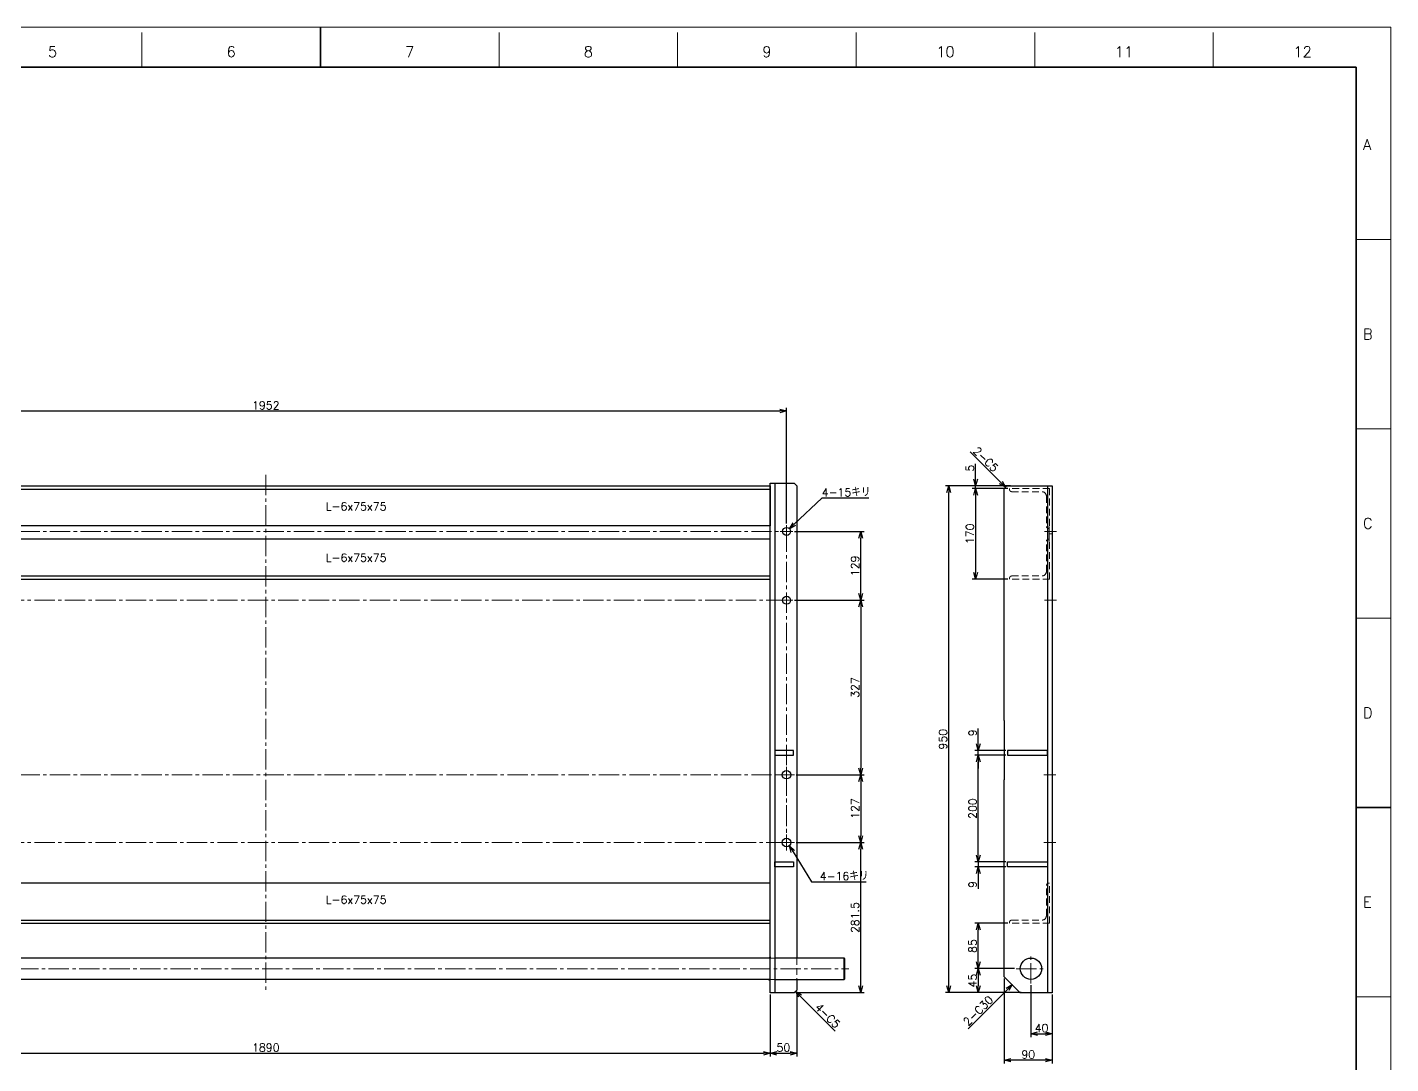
# Model space of a CAD drawing. Header units: millimetres. Extents: x 0 to 4141, y -24 to 2915.
# Drawn here: x 1586 to 4141, y 972 to 2915 of the extents above; entities that cross this region are included whole.
import ezdxf
from ezdxf.enums import TextEntityAlignment as Align

# ---------------------------------------------------------------- set-up
doc = ezdxf.new("R2010")
doc.units = ezdxf.units.MM
doc.header["$LTSCALE"] = 2
doc.header["$PDMODE"] = 99
doc.header["$PDSIZE"] = 1
doc.linetypes.add('CENTER2', pattern=[28.575, 19.05, -3.175, 3.175, -3.175])
doc.linetypes.add('HIDDEN', pattern=[9.525, 6.35, -3.175])
for name, color, linetype, lineweight in [('04_HIDDEN', 2, 'HIDDEN', 13), ('05_CENTER', 4, 'CENTER2', 13), ('07_TEXT', 3, 'Continuous', 13), ('08_DIM', 3, 'Continuous', 13), ('90_FRAME', 5, 'Continuous', 35)]:
    doc.layers.add(name, color=color, linetype=linetype, lineweight=lineweight)
doc.layers.add('10_DRAFT', color=8, linetype='Continuous', lineweight=0, plot=False)
doc.layers.add('91_BLANK', color=5, linetype='Continuous', lineweight=0, plot=False)
doc.styles.add('KSS_TXT', font='txt.shx', dxfattribs={"bigfont": 'extfont2.shx'})
doc.dimstyles.new('KSS_DIM', dxfattribs={"dimscale": 5, "dimtxt": 3, "dimasz": 2.5, "dimexe": 1.25, "dimexo": 0.625, "dimtad": 1, "dimdsep": 46, "dimtxsty": 'KSS_TXT', "dimblk": 'OPEN30', "dimcen": 0, "dimazin": 2, "dimtfac": 0.75, "dimtmove": 0, "dimatfit": 3, "dimldrblk": 'OPEN30', "dimfxl": 1.25, "dimtolj": 1, "dimarcsym": 0})
doc.dimstyles.new('KSS_DIM$3', dxfattribs={"dimscale": 5, "dimtxt": 3, "dimasz": 2.5, "dimexe": 1.25, "dimexo": 0.625, "dimtad": 1, "dimtih": 1, "dimtoh": 1, "dimdsep": 46, "dimtxsty": 'KSS_TXT', "dimblk": 'OPEN30', "dimcen": 0, "dimazin": 2, "dimtfac": 0.75, "dimtofl": 0, "dimtmove": 0, "dimatfit": 3, "dimldrblk": 'OPEN30', "dimfxl": 1.25, "dimtolj": 1, "dimarcsym": 0})

# ---------------------------------------------------------------- blocks, each defined once
blk = doc.blocks.new('_Open30')
at = {"color": 0, "linetype": 'ByBlock', "lineweight": -2}
for p, q in [((-1, 0.27), (0, 0)), ((0, 0), (-1, -0.27)), ((0, 0), (-1, 0))]:
    blk.add_line(p, q, dxfattribs=at)
blk = doc.blocks.new('*D150')
at = {"layer": '08_DIM', "color": 0, "lineweight": -2, "transparency": 16777216}
for p, q in [((1087.8, 1102), (1087.8, 985.4)), ((2977.8, 1102), (2977.8, 985.4)), ((1100.3, 991.7), (2965.3, 991.7))]:
    blk.add_line(p, q, dxfattribs=at)
at = {"layer": 'Defpoints', "color": 0, "transparency": 16777216}
for p in [(1087.8, 1105.2), (2977.8, 1105.2), (2977.8, 991.7)]:
    blk.add_point(p, dxfattribs=at)
at = {"layer": '08_DIM', "color": 0, "lineweight": -2, "transparency": 16777216, "xscale": 12.5, "yscale": 12.5, "zscale": 12.5, "rotation": 180}
blk.add_blockref('_Open30', (1087.8, 991.7), dxfattribs=at)
at = {"layer": '08_DIM', "color": 0, "lineweight": -2, "transparency": 16777216, "xscale": 12.5, "yscale": 12.5, "zscale": 12.5}
blk.add_blockref('_Open30', (2977.8, 991.7), dxfattribs=at)
at = {"layer": '08_DIM', "color": 0, "transparency": 16777216, "insert": (2032.8, 1002.3), "char_height": 15, "attachment_point": 5, "style": 'KSS_TXT'}
blk.add_mtext('\\A1;1890', dxfattribs=at)
blk = doc.blocks.new('*D151')
at = {"layer": '08_DIM', "color": 0, "lineweight": -2, "transparency": 16777216}
for p, q in [((2977.8, 1102), (2977.8, 985.4)), ((3027.8, 1107), (3027.8, 985.4)), ((2990.3, 991.7), (3015.3, 991.7))]:
    blk.add_line(p, q, dxfattribs=at)
at = {"layer": 'Defpoints', "color": 0, "transparency": 16777216}
for p in [(2977.8, 1105.2), (3027.8, 1110.2), (3027.8, 991.7)]:
    blk.add_point(p, dxfattribs=at)
at = {"layer": '08_DIM', "color": 0, "lineweight": -2, "transparency": 16777216, "xscale": 12.5, "yscale": 12.5, "zscale": 12.5, "rotation": 180}
blk.add_blockref('_Open30', (2977.8, 991.7), dxfattribs=at)
at = {"layer": '08_DIM', "color": 0, "lineweight": -2, "transparency": 16777216, "xscale": 12.5, "yscale": 12.5, "zscale": 12.5}
blk.add_blockref('_Open30', (3027.8, 991.7), dxfattribs=at)
at = {"layer": '08_DIM', "color": 0, "transparency": 16777216, "insert": (3002.8, 1002.3), "char_height": 15, "attachment_point": 5, "style": 'KSS_TXT'}
blk.add_mtext('\\A1;50', dxfattribs=at)
blk = doc.blocks.new('*D154')
at = {"layer": '08_DIM', "color": 0, "lineweight": -2, "transparency": 16777216}
for p, q in [((3423.6, 1235.2), (3361.9, 1235.2)), ((3368.1, 1162.7), (3368.1, 1222.7)), ((3435.9, 1150.2), (3361.9, 1150.2))]:
    blk.add_line(p, q, dxfattribs=at)
at = {"layer": 'Defpoints', "color": 0, "transparency": 16777216}
for p in [(3368.1, 1235.2), (3426.7, 1235.2), (3439, 1150.2)]:
    blk.add_point(p, dxfattribs=at)
at = {"layer": '08_DIM', "color": 0, "lineweight": -2, "transparency": 16777216, "xscale": 12.5, "yscale": 12.5, "zscale": 12.5}
for p, rotation in [((3368.1, 1235.2), 90), ((3368.1, 1150.2), 270)]:
    blk.add_blockref('_Open30', p, dxfattribs=dict(at, rotation=rotation))
at = {"layer": '08_DIM', "color": 0, "transparency": 16777216, "insert": (3357.5, 1192.7), "char_height": 15, "attachment_point": 5, "rotation": 90, "style": 'KSS_TXT'}
blk.add_mtext('\\A1;85', dxfattribs=at)
blk = doc.blocks.new('*D155')
at = {"layer": '08_DIM', "color": 0, "lineweight": -2, "transparency": 16777216}
for p, q in [((3435.9, 1150.2), (3361.9, 1150.2)), ((3368.1, 1137.7), (3368.1, 1117.7)), ((3448.6, 1105.2), (3361.9, 1105.2))]:
    blk.add_line(p, q, dxfattribs=at)
at = {"layer": 'Defpoints', "color": 0, "transparency": 16777216}
for p in [(3439, 1150.2), (3368.1, 1105.2), (3451.7, 1105.2)]:
    blk.add_point(p, dxfattribs=at)
at = {"layer": '08_DIM', "color": 0, "lineweight": -2, "transparency": 16777216, "xscale": 12.5, "yscale": 12.5, "zscale": 12.5}
for p, rotation in [((3368.1, 1150.2), 90), ((3368.1, 1105.2), 270)]:
    blk.add_blockref('_Open30', p, dxfattribs=dict(at, rotation=rotation))
at = {"layer": '08_DIM', "color": 0, "transparency": 16777216, "insert": (3357.5, 1127.7), "char_height": 15, "attachment_point": 5, "rotation": 90, "style": 'KSS_TXT'}
blk.add_mtext('\\A1;45', dxfattribs=at)
blk = doc.blocks.new('*D156')
at = {"layer": '08_DIM', "color": 0, "lineweight": -2, "transparency": 16777216}
for p, q in [((3418.6, 2055.2), (3306.4, 2055.2)), ((3312.6, 1117.7), (3312.6, 2042.7)), ((3448.6, 1105.2), (3306.4, 1105.2))]:
    blk.add_line(p, q, dxfattribs=at)
at = {"layer": 'Defpoints', "color": 0, "transparency": 16777216}
for p in [(3312.6, 2055.2), (3421.7, 2055.2), (3451.7, 1105.2)]:
    blk.add_point(p, dxfattribs=at)
at = {"layer": '08_DIM', "color": 0, "lineweight": -2, "transparency": 16777216, "xscale": 12.5, "yscale": 12.5, "zscale": 12.5}
for p, rotation in [((3312.6, 2055.2), 90), ((3312.6, 1105.2), 270)]:
    blk.add_blockref('_Open30', p, dxfattribs=dict(at, rotation=rotation))
at = {"layer": '08_DIM', "color": 0, "transparency": 16777216, "insert": (3302, 1580.2), "char_height": 15, "attachment_point": 5, "rotation": 90, "style": 'KSS_TXT'}
blk.add_mtext('\\A1;950', dxfattribs=at)
blk = doc.blocks.new('*D157')
at = {"layer": '08_DIM', "color": 0, "lineweight": -2, "transparency": 16777216}
for p, q in [((3363.1, 2067.7), (3363.1, 2096.4)), ((3428.6, 2055.2), (3356.9, 2055.2)), ((3423.6, 2050.2), (3356.9, 2050.2)), ((3363.1, 2050.2), (3363.1, 2055.2)), ((3363.1, 2037.7), (3363.1, 2025.2))]:
    blk.add_line(p, q, dxfattribs=at)
at = {"layer": 'Defpoints', "color": 0, "transparency": 16777216}
for p in [(3363.1, 2055.2), (3426.7, 2050.2), (3431.7, 2055.2)]:
    blk.add_point(p, dxfattribs=at)
at = {"layer": '08_DIM', "color": 0, "lineweight": -2, "transparency": 16777216, "xscale": 12.5, "yscale": 12.5, "zscale": 12.5}
for p, rotation in [((3363.1, 2055.2), 270), ((3363.1, 2050.2), 90)]:
    blk.add_blockref('_Open30', p, dxfattribs=dict(at, rotation=rotation))
at = {"layer": '08_DIM', "color": 0, "transparency": 16777216, "insert": (3352.5, 2088.3), "char_height": 15, "attachment_point": 5, "rotation": 90, "style": 'KSS_TXT'}
blk.add_mtext('\\A1;5', dxfattribs=at)
blk = doc.blocks.new('*D158')
at = {"layer": '08_DIM', "color": 0, "lineweight": -2, "transparency": 16777216}
for p, q in [((3423.6, 2050.2), (3356.9, 2050.2)), ((3363.1, 2037.7), (3363.1, 1892.7)), ((3423.6, 1880.2), (3356.9, 1880.2))]:
    blk.add_line(p, q, dxfattribs=at)
at = {"layer": 'Defpoints', "color": 0, "transparency": 16777216}
for p in [(3426.7, 2050.2), (3363.1, 1880.2), (3426.7, 1880.2)]:
    blk.add_point(p, dxfattribs=at)
at = {"layer": '08_DIM', "color": 0, "lineweight": -2, "transparency": 16777216, "xscale": 12.5, "yscale": 12.5, "zscale": 12.5}
for p, rotation in [((3363.1, 2050.2), 90), ((3363.1, 1880.2), 270)]:
    blk.add_blockref('_Open30', p, dxfattribs=dict(at, rotation=rotation))
at = {"layer": '08_DIM', "color": 0, "transparency": 16777216, "insert": (3352.5, 1965.2), "char_height": 15, "attachment_point": 5, "rotation": 90, "style": 'KSS_TXT'}
blk.add_mtext('\\A1;170', dxfattribs=at)
blk = doc.blocks.new('*D159')
at = {"layer": '08_DIM', "color": 0, "lineweight": -2, "transparency": 16777216}
for p, q in [((3466.7, 1119.3), (3466.7, 1021.9)), ((3506.7, 1102), (3506.7, 1021.9)), ((3479.2, 1028.1), (3494.2, 1028.1))]:
    blk.add_line(p, q, dxfattribs=at)
at = {"layer": 'Defpoints', "color": 0, "transparency": 16777216}
for p in [(3466.7, 1122.5), (3506.7, 1105.2), (3506.7, 1028.1)]:
    blk.add_point(p, dxfattribs=at)
at = {"layer": '08_DIM', "color": 0, "lineweight": -2, "transparency": 16777216, "xscale": 12.5, "yscale": 12.5, "zscale": 12.5, "rotation": 180}
blk.add_blockref('_Open30', (3466.7, 1028.1), dxfattribs=at)
at = {"layer": '08_DIM', "color": 0, "lineweight": -2, "transparency": 16777216, "xscale": 12.5, "yscale": 12.5, "zscale": 12.5}
blk.add_blockref('_Open30', (3506.7, 1028.1), dxfattribs=at)
at = {"layer": '08_DIM', "color": 0, "transparency": 16777216, "insert": (3486.7, 1038.8), "char_height": 15, "attachment_point": 5, "style": 'KSS_TXT'}
blk.add_mtext('\\A1;40', dxfattribs=at)
blk = doc.blocks.new('*D160')
at = {"layer": '08_DIM', "color": 0, "lineweight": -2, "transparency": 16777216}
for p, q in [((3416.7, 1132), (3416.7, 972.5)), ((3506.7, 1102), (3506.7, 972.5)), ((3494.2, 978.7), (3429.2, 978.7))]:
    blk.add_line(p, q, dxfattribs=at)
at = {"layer": 'Defpoints', "color": 0, "transparency": 16777216}
for p in [(3416.7, 1135.2), (3506.7, 1105.2), (3416.7, 978.7)]:
    blk.add_point(p, dxfattribs=at)
at = {"layer": '08_DIM', "color": 0, "lineweight": -2, "transparency": 16777216, "xscale": 12.5, "yscale": 12.5, "zscale": 12.5, "rotation": 180}
blk.add_blockref('_Open30', (3416.7, 978.7), dxfattribs=at)
at = {"layer": '08_DIM', "color": 0, "lineweight": -2, "transparency": 16777216, "xscale": 12.5, "yscale": 12.5, "zscale": 12.5}
blk.add_blockref('_Open30', (3506.7, 978.7), dxfattribs=at)
at = {"layer": '08_DIM', "color": 0, "transparency": 16777216, "insert": (3461.7, 989.3), "char_height": 15, "attachment_point": 5, "style": 'KSS_TXT'}
blk.add_mtext('\\A1;90', dxfattribs=at)
blk = doc.blocks.new('*D161')
at = {"layer": '08_DIM', "color": 0, "lineweight": -2, "transparency": 16777216}
for p, q in [((1056.8, 1984.7), (1056.8, 2201.6)), ((3008.8, 1984.7), (3008.8, 2201.6)), ((1069.3, 2195.4), (2996.3, 2195.4))]:
    blk.add_line(p, q, dxfattribs=at)
at = {"layer": 'Defpoints', "color": 0, "transparency": 16777216}
for p in [(3008.8, 2195.4), (1056.8, 1981.6), (3008.8, 1981.6)]:
    blk.add_point(p, dxfattribs=at)
at = {"layer": '08_DIM', "color": 0, "lineweight": -2, "transparency": 16777216, "xscale": 12.5, "yscale": 12.5, "zscale": 12.5, "rotation": 180}
blk.add_blockref('_Open30', (1056.8, 2195.4), dxfattribs=at)
at = {"layer": '08_DIM', "color": 0, "lineweight": -2, "transparency": 16777216, "xscale": 12.5, "yscale": 12.5, "zscale": 12.5}
blk.add_blockref('_Open30', (3008.8, 2195.4), dxfattribs=at)
at = {"layer": '08_DIM', "color": 0, "transparency": 16777216, "insert": (2032.8, 2206), "char_height": 15, "attachment_point": 5, "style": 'KSS_TXT'}
blk.add_mtext('\\A1;1952', dxfattribs=at)
blk = doc.blocks.new('*D162')
at = {"layer": '08_DIM', "color": 0, "lineweight": -2, "transparency": 16777216}
for p, q in [((3023.8, 1969.7), (3154, 1969.7)), ((3147.7, 1853.2), (3147.7, 1957.2)), ((3023.8, 1840.7), (3154, 1840.7))]:
    blk.add_line(p, q, dxfattribs=at)
at = {"layer": 'Defpoints', "color": 0, "transparency": 16777216}
for p in [(3020.7, 1969.7), (3147.7, 1969.7), (3020.7, 1840.7)]:
    blk.add_point(p, dxfattribs=at)
at = {"layer": '08_DIM', "color": 0, "lineweight": -2, "transparency": 16777216, "xscale": 12.5, "yscale": 12.5, "zscale": 12.5}
for p, rotation in [((3147.7, 1969.7), 90), ((3147.7, 1840.7), 270)]:
    blk.add_blockref('_Open30', p, dxfattribs=dict(at, rotation=rotation))
at = {"layer": '08_DIM', "color": 0, "transparency": 16777216, "insert": (3137.1, 1905.2), "char_height": 15, "attachment_point": 5, "rotation": 90, "style": 'KSS_TXT'}
blk.add_mtext('\\A1;129', dxfattribs=at)
blk = doc.blocks.new('*D163')
at = {"layer": '08_DIM', "color": 0, "lineweight": -2, "transparency": 16777216}
for p, q in [((3023.8, 1840.7), (3154, 1840.7)), ((3147.7, 1828.2), (3147.7, 1526.2)), ((3027, 1513.7), (3154, 1513.7))]:
    blk.add_line(p, q, dxfattribs=at)
at = {"layer": 'Defpoints', "color": 0, "transparency": 16777216}
for p in [(3020.7, 1840.7), (3023.9, 1513.7), (3147.7, 1513.7)]:
    blk.add_point(p, dxfattribs=at)
at = {"layer": '08_DIM', "color": 0, "lineweight": -2, "transparency": 16777216, "xscale": 12.5, "yscale": 12.5, "zscale": 12.5}
for p, rotation in [((3147.7, 1840.7), 90), ((3147.7, 1513.7), 270)]:
    blk.add_blockref('_Open30', p, dxfattribs=dict(at, rotation=rotation))
at = {"layer": '08_DIM', "color": 0, "transparency": 16777216, "insert": (3137.1, 1677.2), "char_height": 15, "attachment_point": 5, "rotation": 90, "style": 'KSS_TXT'}
blk.add_mtext('\\A1;327', dxfattribs=at)
blk = doc.blocks.new('*D164')
at = {"layer": '08_DIM', "color": 0, "lineweight": -2, "transparency": 16777216}
for p, q in [((3027, 1513.7), (3154, 1513.7)), ((3147.7, 1501.2), (3147.7, 1399.2)), ((3027, 1386.7), (3154, 1386.7))]:
    blk.add_line(p, q, dxfattribs=at)
at = {"layer": 'Defpoints', "color": 0, "transparency": 16777216}
for p in [(3023.9, 1513.7), (3023.9, 1386.7), (3147.7, 1386.7)]:
    blk.add_point(p, dxfattribs=at)
at = {"layer": '08_DIM', "color": 0, "lineweight": -2, "transparency": 16777216, "xscale": 12.5, "yscale": 12.5, "zscale": 12.5}
for p, rotation in [((3147.7, 1513.7), 90), ((3147.7, 1386.7), 270)]:
    blk.add_blockref('_Open30', p, dxfattribs=dict(at, rotation=rotation))
at = {"layer": '08_DIM', "color": 0, "transparency": 16777216, "insert": (3137.1, 1450.2), "char_height": 15, "attachment_point": 5, "rotation": 90, "style": 'KSS_TXT'}
blk.add_mtext('\\A1;127', dxfattribs=at)
blk = doc.blocks.new('*D166')
at = {"layer": '08_DIM', "color": 0, "lineweight": -2, "transparency": 16777216}
for p, q in [((3074.9, 2032.3), (3023.3, 1983.4)), ((3162.7, 2032.3), (3074.9, 2032.3))]:
    blk.add_line(p, q, dxfattribs=at)
at = {"layer": 'Defpoints', "color": 0, "transparency": 16777216}
for p in [(3014.2, 1974.8), (3003.3, 1964.5)]:
    blk.add_point(p, dxfattribs=at)
at = {"layer": '08_DIM', "color": 0, "lineweight": -2, "transparency": 16777216, "xscale": 12.5, "yscale": 12.5, "zscale": 12.5, "rotation": 223.4368341542094}
blk.add_blockref('_Open30', (3014.2, 1974.8), dxfattribs=at)
at = {"layer": '08_DIM', "color": 0, "transparency": 16777216, "insert": (3120.4, 2042.9), "char_height": 15, "attachment_point": 5, "style": 'KSS_TXT'}
blk.add_mtext('\\A1;4-15キリ', dxfattribs=at)
blk = doc.blocks.new('*D172')
at = {"layer": '08_DIM', "color": 0, "lineweight": -2, "transparency": 16777216}
blk.add_line((3034.1, 1098.8), (3099.9, 1033), dxfattribs=at)
at = {"layer": 'Defpoints', "color": 0, "transparency": 16777216}
for p in [(3025.3, 1107.7), (3131.3, 1001.7), (3131.3, 1001.7)]:
    blk.add_point(p, dxfattribs=at)
at = {"layer": '08_DIM', "color": 0, "lineweight": -2, "transparency": 16777216, "xscale": 12.5, "yscale": 12.5, "zscale": 12.5, "rotation": 134.9999999999948}
blk.add_blockref('_Open30', (3025.3, 1107.7), dxfattribs=at)
at = {"layer": '08_DIM', "color": 0, "transparency": 16777216, "insert": (3085.8, 1062.2), "char_height": 15, "attachment_point": 5, "rotation": 315, "style": 'KSS_TXT'}
blk.add_mtext('\\A1;4-C5', dxfattribs=at)
blk = doc.blocks.new('*D173')
at = {"layer": '08_DIM', "color": 0, "lineweight": -2, "transparency": 16777216}
blk.add_line((3422.8, 1111.3), (3349.1, 1037.5), dxfattribs=at)
at = {"layer": 'Defpoints', "color": 0, "transparency": 16777216}
for p in [(3431.7, 1120.2), (3328.8, 1017.3), (3328.8, 1017.3)]:
    blk.add_point(p, dxfattribs=at)
at = {"layer": '08_DIM', "color": 0, "lineweight": -2, "transparency": 16777216, "xscale": 12.5, "yscale": 12.5, "zscale": 12.5, "rotation": 44.99999999999987}
blk.add_blockref('_Open30', (3431.7, 1120.2), dxfattribs=at)
at = {"layer": '08_DIM', "color": 0, "transparency": 16777216, "insert": (3367.8, 1071.3), "char_height": 15, "attachment_point": 5, "rotation": 45, "style": 'KSS_TXT'}
blk.add_mtext('\\A1;2-C30', dxfattribs=at)
blk = doc.blocks.new('*D174')
at = {"layer": '08_DIM', "color": 0, "lineweight": -2, "transparency": 16777216}
blk.add_line((3410.3, 2061.5), (3352.9, 2118.9), dxfattribs=at)
at = {"layer": 'Defpoints', "color": 0, "transparency": 16777216}
for p in [(3330, 2141.9), (3330, 2141.9), (3419.2, 2052.7)]:
    blk.add_point(p, dxfattribs=at)
at = {"layer": '08_DIM', "color": 0, "lineweight": -2, "transparency": 16777216, "xscale": 12.5, "yscale": 12.5, "zscale": 12.5, "rotation": 315.0000000000005}
blk.add_blockref('_Open30', (3419.2, 2052.7), dxfattribs=at)
at = {"layer": '08_DIM', "color": 0, "transparency": 16777216, "insert": (3382.1, 2104.8), "char_height": 15, "attachment_point": 5, "rotation": 315, "style": 'KSS_TXT'}
blk.add_mtext('\\A1;2-C5', dxfattribs=at)
blk = doc.blocks.new('A$C67F20274_1_1_1')
h = blk.add_hatch(color=3)
h.dxf.hatch_style = 1
h.paths.add_polyline_path([(0, -2), (0, 0), (-2, 0)])
at = {"color": 3}
blk.add_lwpolyline([(0, 0), (-2, 0), (-2, 0), (0, -2)], close=True, dxfattribs=at)
blk = doc.blocks.new('A$C3B8279DF_1_1')
at = {"color": 0}
for p, q in [((0, 0), (0, -75)), ((0, 0), (75, 0)), ((75, -2), (75, 0)), ((6, -71), (6, -14.5)), ((14.5, -6), (71, -6)), ((2, -75), (0, -75))]:
    blk.add_line(p, q, dxfattribs=at)
for centre, radius, start, end in [((14.5, -14.5), 8.5, 90, 180), ((71, -2), 4, 270, 0), ((2, -71), 4, 270, 0)]:
    blk.add_arc(centre, radius, start, end, dxfattribs=at)
blk = doc.blocks.new('*D179')
at = {"layer": '08_DIM', "color": 0, "lineweight": -2, "transparency": 16777216}
for p, q in [((3419.6, 1550.2), (3361.9, 1550.2)), ((3368.1, 1362.7), (3368.1, 1537.7)), ((3419.6, 1350.2), (3361.9, 1350.2))]:
    blk.add_line(p, q, dxfattribs=at)
at = {"layer": 'Defpoints', "color": 0, "transparency": 16777216}
for p in [(3368.1, 1550.2), (3422.7, 1550.2), (3422.7, 1350.2)]:
    blk.add_point(p, dxfattribs=at)
at = {"layer": '08_DIM', "color": 0, "lineweight": -2, "transparency": 16777216, "xscale": 12.5, "yscale": 12.5, "zscale": 12.5}
for p, rotation in [((3368.1, 1550.2), 90), ((3368.1, 1350.2), 270)]:
    blk.add_blockref('_Open30', p, dxfattribs=dict(at, rotation=rotation))
at = {"layer": '08_DIM', "color": 0, "transparency": 16777216, "insert": (3357.5, 1450.2), "char_height": 15, "attachment_point": 5, "rotation": 90, "style": 'KSS_TXT'}
blk.add_mtext('\\A1;200', dxfattribs=at)
blk = doc.blocks.new('*D180')
at = {"layer": '08_DIM', "color": 0, "lineweight": -2, "transparency": 16777216}
for p, q in [((3368.1, 1362.7), (3368.1, 1375.2)), ((3419.6, 1350.2), (3361.9, 1350.2)), ((3419.6, 1341.2), (3361.9, 1341.2)), ((3368.1, 1350.2), (3368.1, 1341.2)), ((3368.1, 1328.7), (3368.1, 1299.9))]:
    blk.add_line(p, q, dxfattribs=at)
at = {"layer": 'Defpoints', "color": 0, "transparency": 16777216}
for p in [(3368.1, 1341.2), (3422.7, 1350.2), (3422.7, 1341.2)]:
    blk.add_point(p, dxfattribs=at)
at = {"layer": '08_DIM', "color": 0, "lineweight": -2, "transparency": 16777216, "xscale": 12.5, "yscale": 12.5, "zscale": 12.5}
for p, rotation in [((3368.1, 1350.2), 270), ((3368.1, 1341.2), 90)]:
    blk.add_blockref('_Open30', p, dxfattribs=dict(at, rotation=rotation))
at = {"layer": '08_DIM', "color": 0, "transparency": 16777216, "insert": (3357.5, 1308), "char_height": 15, "attachment_point": 5, "rotation": 90, "style": 'KSS_TXT'}
blk.add_mtext('\\A1;9', dxfattribs=at)
blk = doc.blocks.new('*D181')
at = {"layer": '08_DIM', "color": 0, "lineweight": -2, "transparency": 16777216}
for p, q in [((3368.1, 1571.7), (3368.1, 1600.4)), ((3419.6, 1559.2), (3361.9, 1559.2)), ((3368.1, 1550.2), (3368.1, 1559.2)), ((3419.6, 1550.2), (3361.9, 1550.2)), ((3368.1, 1537.7), (3368.1, 1525.2))]:
    blk.add_line(p, q, dxfattribs=at)
at = {"layer": 'Defpoints', "color": 0, "transparency": 16777216}
for p in [(3368.1, 1559.2), (3422.7, 1559.2), (3422.7, 1550.2)]:
    blk.add_point(p, dxfattribs=at)
at = {"layer": '08_DIM', "color": 0, "lineweight": -2, "transparency": 16777216, "xscale": 12.5, "yscale": 12.5, "zscale": 12.5}
for p, rotation in [((3368.1, 1559.2), 270), ((3368.1, 1550.2), 90)]:
    blk.add_blockref('_Open30', p, dxfattribs=dict(at, rotation=rotation))
at = {"layer": '08_DIM', "color": 0, "transparency": 16777216, "insert": (3357.5, 1592.3), "char_height": 15, "attachment_point": 5, "rotation": 90, "style": 'KSS_TXT'}
blk.add_mtext('\\A1;9', dxfattribs=at)
blk = doc.blocks.new('*D189')
at = {"layer": '08_DIM', "color": 0, "lineweight": -2, "transparency": 16777216}
for p, q in [((3027, 1386.7), (3154, 1386.7)), ((3147.7, 1117.7), (3147.7, 1374.2)), ((3025.9, 1105.2), (3154, 1105.2))]:
    blk.add_line(p, q, dxfattribs=at)
at = {"layer": 'Defpoints', "color": 0, "transparency": 16777216}
for p in [(3023.9, 1386.7), (3147.7, 1386.7), (3022.8, 1105.2)]:
    blk.add_point(p, dxfattribs=at)
at = {"layer": '08_DIM', "color": 0, "lineweight": -2, "transparency": 16777216, "xscale": 12.5, "yscale": 12.5, "zscale": 12.5}
for p, rotation in [((3147.7, 1386.7), 90), ((3147.7, 1105.2), 270)]:
    blk.add_blockref('_Open30', p, dxfattribs=dict(at, rotation=rotation))
at = {"layer": '08_DIM', "color": 0, "transparency": 16777216, "insert": (3137.1, 1245.9), "char_height": 15, "attachment_point": 5, "rotation": 90, "style": 'KSS_TXT'}
blk.add_mtext('\\A1;281.5', dxfattribs=at)

msp = doc.modelspace()

# ---------------------------------------------------------------- linework, layer by layer
at = {"color": 0}
for p, q in [((1087.793, 2049.16), (2977.793, 2049.16)), ((2986.793, 2060.16), (2986.793, 1105.16)), ((3497.689, 2055.16), (3497.689, 1654.479)), ((1087.793, 1886.16), (2977.793, 1886.16)), ((3497.689, 1654.479), (3497.689, 1543.286)), ((3506.689, 1658.855), (3506.689, 1547.662)), ((3416.689, 1615.098), (3416.689, 1503.905)), ((3497.689, 1543.286), (3497.689, 1105.16)), ((1087.793, 1241.16), (2977.793, 1241.16)), ((2977.793, 1170.16), (1087.793, 1170.16)), ((3116.793, 1130.16), (3116.793, 1170.16)), ((2977.793, 1130.16), (1087.793, 1130.16))]:
    msp.add_line(p, q, dxfattribs=at)
for points in [[(1087.793, 2055.16), (2977.793, 2055.16), (2977.793, 1980.16), (1087.793, 1980.16)], [(1087.793, 1880.16), (2977.793, 1880.16), (2977.793, 1955.16), (1087.793, 1955.16)], [(2986.793, 1550.16), (3021.793, 1550.16), (3021.793, 1559.16), (2986.793, 1559.16)], [(3497.689, 1559.16), (3422.689, 1559.16), (3422.689, 1550.16), (3497.689, 1550.16)], [(2986.793, 1350.16), (3021.793, 1350.16), (3021.793, 1341.16), (2986.793, 1341.16)], [(3497.689, 1341.16), (3422.689, 1341.16), (3422.689, 1350.16), (3497.689, 1350.16)], [(1087.793, 1235.16), (2977.793, 1235.16), (2977.793, 1310.16), (1087.793, 1310.16)], [(2986.793, 1170.16), (2986.793, 1130.16), (3116.793, 1130.16), (3117.793, 1131.16), (3117.793, 1169.16), (3116.793, 1170.16)]]:
    msp.add_lwpolyline(points, close=True, dxfattribs=at)
for points in [[(3027.793, 1130.16), (3027.793, 1110.16), (3022.793, 1105.16), (2977.793, 1105.16), (2977.793, 2060.16), (3022.793, 2060.16), (3027.793, 2055.16), (3027.793, 1170.16)], [(3416.689, 1615.098), (3416.689, 2050.16), (3421.689, 2055.16), (3506.689, 2055.16), (3506.689, 1658.855)], [(3506.689, 1547.662), (3506.689, 1105.16), (3446.689, 1105.16), (3416.689, 1135.16), (3416.689, 1503.905)]]:
    msp.add_lwpolyline(points, dxfattribs=at)
for centre, radius in [((3008.793, 1969.66), 7.5), ((3008.793, 1840.66), 7.5), ((3008.793, 1513.66), 8), ((3008.793, 1386.66), 8), ((3466.689, 1150.16), 20)]:
    msp.add_circle(centre, radius, dxfattribs=at)
at = {"layer": '04_HIDDEN'}
for p, q in [((2986.793, 1170.16), (2977.793, 1170.16)), ((3027.793, 1170.16), (3027.793, 1130.16)), ((2986.793, 1130.16), (2977.793, 1130.16))]:
    msp.add_line(p, q, dxfattribs=at)
at = {"layer": '05_CENTER'}
for p, q in [((2032.793, 2075.847), (2032.793, 1109.332)), ((3020.689, 1969.66), (2996.898, 1969.66)), ((3008.793, 1957.764), (3008.793, 1981.556)), ((3008.793, 1969.66), (3008.793, 1386.66)), ((3492.402, 1969.66), (3514.795, 1969.66)), ((3020.689, 1840.66), (2996.898, 1840.66)), ((3008.793, 1828.764), (3008.793, 1852.556)), ((3492.402, 1840.66), (3514.795, 1840.66)), ((3023.854, 1513.66), (2993.733, 1513.66)), ((3008.793, 1498.599), (3008.793, 1528.72)), ((3491.009, 1513.66), (3513.402, 1513.66)), ((3023.854, 1386.66), (2993.733, 1386.66)), ((3008.793, 1371.599), (3008.793, 1401.72)), ((3491.009, 1386.66), (3513.402, 1386.66)), ((3466.689, 1122.459), (3466.689, 1177.861)), ((940.011, 1150.16), (3125.576, 1150.16)), ((3438.988, 1150.16), (3494.39, 1150.16))]:
    msp.add_line(p, q, dxfattribs=at)
for points in [[(3008.793, 1840.66), (1056.793, 1840.66), (1056.793, 1969.66), (3008.795, 1969.66)], [(3008.793, 1386.66), (1056.793, 1386.66), (1056.793, 1513.66), (3008.793, 1513.66)]]:
    msp.add_lwpolyline(points, close=True, dxfattribs=at)
at = {"layer": '10_DRAFT'}
for p, q in [((3500.689, 1951.16), (3500.689, 1979.16)), ((3506.689, 1965.16), (3500.689, 1965.16))]:
    msp.add_line(p, q, dxfattribs=at)
at = {"layer": '90_FRAME'}
for p, q in [((2135.212, 2914.599), (2135.212, 2839.789)), ((4141.004, 1452.155), (4076.195, 1452.155))]:
    msp.add_line(p, q, dxfattribs=at)
at = {"layer": '90_FRAME', "color": 4, "lineweight": 13}
for p, q in [((1800.545, 2839.789), (1800.545, 2904.599)), ((2469.879, 2839.789), (2469.879, 2904.599)), ((2804.546, 2839.789), (2804.546, 2904.599)), ((3139.213, 2839.789), (3139.213, 2904.599)), ((3473.88, 2839.789), (3473.88, 2904.599)), ((3808.547, 2839.789), (3808.547, 2904.599)), ((4141.004, 2517.113), (4076.195, 2517.113)), ((4141.004, 2162.127), (4076.195, 2162.127)), ((4141.004, 1807.141), (4076.195, 1807.141)), ((4141.004, 1097.169), (4076.195, 1097.169))]:
    msp.add_line(p, q, dxfattribs=at)
at = {"layer": '90_FRAME'}
msp.add_lwpolyline([(194.23, 64.52), (4076.195, 64.52), (4076.195, 2839.789), (194.23, 2839.789)], close=True, dxfattribs=at)
at = {"layer": '91_BLANK'}
msp.add_lwpolyline([(0, 0), (4141.004, 0), (4141.004, 2914.599), (0, 2914.599)], close=True, dxfattribs=at)

# ---------------------------------------------------------------- block references
at = {"xscale": -1, "rotation": 180}
msp.add_blockref('A$C67F20274_1_1_1', (2977.793, 1170.16), dxfattribs=at)
msp.add_blockref('A$C67F20274_1_1_1', (2977.793, 1130.16))
at = {"layer": '04_HIDDEN', "rotation": 270.0000000000001}
msp.add_blockref('A$C3B8279DF_1_1', (3501.689, 2050.16), dxfattribs=at)
at = {"layer": '04_HIDDEN', "xscale": -1, "rotation": 270}
for p in [(3501.689, 1880.16), (3501.689, 1235.16)]:
    msp.add_blockref('A$C3B8279DF_1_1', p, dxfattribs=at)

# ---------------------------------------------------------------- texts
at = {"layer": '07_TEXT', "style": 'KSS_TXT'}
for p in [(2145.214, 2009.041), (2145.214, 1912.982), (2145.214, 1271.958)]:
    msp.add_text('L-6x75x75', height=15, dxfattribs=at).set_placement(p)
at = {"layer": '08_DIM', "insert": (3071.051, 1316.114), "char_height": 15, "attachment_point": 7, "style": 'KSS_TXT'}
msp.add_mtext('\\A1;4-16キリ', dxfattribs=at)
at = {"layer": '90_FRAME', "color": 0, "lineweight": 13, "style": 'KSS_TXT'}
for s, p in [('5', (1633.212, 2852.698)), ('6', (1967.879, 2852.698)), ('7', (2302.546, 2852.698)), ('8', (2637.213, 2852.698)), ('9', (2971.88, 2852.698)), ('10', (3306.547, 2852.698)), ('11', (3641.214, 2852.698)), ('12', (3975.881, 2852.698))]:
    msp.add_text(s, height=20, dxfattribs=at).set_placement(p, align=Align.BOTTOM_CENTER)
for s, p in [('A', (4089.078, 2694.606)), ('B', (4089.078, 2339.62)), ('C', (4089.078, 1984.634)), ('D', (4089.078, 1629.648)), ('E', (4089.078, 1274.662))]:
    msp.add_text(s, height=20, dxfattribs=at).set_placement(p, align=Align.MIDDLE_LEFT)

# ---------------------------------------------------------------- dimensions: what is measured, and where the dimension line sits
at = {"layer": '08_DIM'}
for base, p1, p2, picture, middle in [((3008.793, 2195.355), (1056.793, 1981.556), (3008.793, 1981.556), '*D161', (2032.793, 2205.991)), ((3416.689, 978.706), (3506.689, 1105.16), (3416.689, 1135.16), '*D160', (3461.689, 989.331)), ((2977.793, 991.671), (1087.793, 1105.16), (2977.793, 1105.16), '*D150', (2032.793, 1002.296)), ((3027.793, 991.671), (2977.793, 1105.16), (3027.793, 1110.16), '*D151', (3002.793, 1002.307)), ((3506.689, 1028.141), (3466.689, 1122.459), (3506.689, 1105.16), '*D159', (3486.689, 1038.766))]:
    dim = msp.add_linear_dim(base=base, p1=p1, p2=p2, dimstyle='KSS_DIM', override={"dimarcsym": 1}, dxfattribs=at)
    dim.commit()
    dim.dimension.update_dxf_attribs({"geometry": picture, "text_midpoint": middle})
for p1, p2, text, picture, middle in [((3419.189, 2052.66), (3329.98, 2141.869), '2-C5', '*D174', (3382.105, 2104.785)), ((3025.293, 1107.66), (3131.295, 1001.658), '4-C5', '*D172', (3085.815, 1062.179))]:
    dim = msp.add_aligned_dim(p1=p1, p2=p2, distance=0, text=text, dimstyle='KSS_DIM', override={"dimse1": 1, "dimse2": 1, "dimsd2": 1, "dimarcsym": 1}, dxfattribs=at)
    dim.commit()
    dim.dimension.update_dxf_attribs({"geometry": picture, "text_midpoint": middle})
for base, p1, p2, angle, override, picture, middle in [((3363.13, 2055.16), (3426.689, 2050.16), (3431.689, 2055.16), 90, {"dimarcsym": 1}, '*D157', (3352.495, 2088.285)), ((3312.638, 2055.16), (3451.689, 1105.16), (3421.689, 2055.16), 90, {"dimarcsym": 1}, '*D156', (3302.003, 1580.16)), ((3363.13, 1880.16), (3426.689, 2050.16), (3426.689, 1880.16), 90, {"dimarcsym": 1}, '*D158', (3352.505, 1965.16)), ((3147.75, 1969.66), (3020.689, 1840.66), (3020.689, 1969.66), 90, {"dimarcsym": 1}, '*D162', (3137.125, 1905.16)), ((3147.75, 1513.66), (3020.689, 1840.66), (3023.854, 1513.66), 90, {"dimdec": 0, "dimarcsym": 1}, '*D163', (3137.125, 1677.16)), ((3147.75, 1386.66), (3023.854, 1513.66), (3023.854, 1386.66), 90, {"dimarcsym": 1}, '*D164', (3137.125, 1450.16)), ((3147.75, 1386.66), (3022.793, 1105.16), (3023.854, 1386.66), 270, {"dimarcsym": 1}, '*D189', (3137.114, 1245.91)), ((3368.13, 1235.16), (3438.988, 1150.16), (3426.689, 1235.16), 90, {"dimarcsym": 1}, '*D154', (3357.495, 1192.66)), ((3368.13, 1105.16), (3438.988, 1150.16), (3451.689, 1105.16), 90, {"dimarcsym": 1}, '*D155', (3357.495, 1127.66))]:
    dim = msp.add_linear_dim(base=base, p1=p1, p2=p2, angle=angle, dimstyle='KSS_DIM', override=override, dxfattribs=at)
    dim.commit()
    dim.dimension.update_dxf_attribs({"geometry": picture, "text_midpoint": middle})
dim = msp.add_diameter_dim_2p(p1=(3003.347, 1964.503), p2=(3014.239, 1974.816), text='4-<>キリ', dimstyle='KSS_DIM$3', override={"dimpost": '<>', "dimtix": 1, "dimarcsym": 1}, dxfattribs=at)
dim.commit()
dim.dimension.update_dxf_attribs({"geometry": '*D166', "text_midpoint": (3120.377, 2032.301), "dimtype": 163})
for base, p1, p2, picture, middle in [((3368.13, 1559.16), (3422.689, 1550.16), (3422.689, 1559.16), '*D181', (3357.505, 1592.285)), ((3368.13, 1550.16), (3422.689, 1350.16), (3422.689, 1550.16), '*D179', (3357.505, 1450.16)), ((3368.13, 1341.16), (3422.689, 1350.16), (3422.689, 1341.16), '*D180', (3357.505, 1308.035))]:
    dim = msp.add_linear_dim(base=base, p1=p1, p2=p2, angle=90, dimstyle='KSS_DIM', dxfattribs=at)
    dim.commit()
    dim.dimension.update_dxf_attribs({"geometry": picture, "text_midpoint": middle})
dim = msp.add_linear_dim(base=(3328.792, 1017.263), p1=(3431.689, 1120.16), p2=(3328.792, 1017.263), angle=225, text='2-C30', dimstyle='KSS_DIM', override={"dimtxsty": 'KSS_TXT', "dimse1": 1, "dimse2": 1, "dimsd2": 1, "dimtfill": 0, "dimtfillclr": 0, "dimarcsym": 1}, dxfattribs=at)
dim.commit()
dim.dimension.update_dxf_attribs({"geometry": '*D173', "text_midpoint": (3375.36, 1063.831), "dimtype": 161})

# ---------------------------------------------------------------- leaders
at = {"layer": '08_DIM', "annotation_type": 0, "has_hookline": 1, "hookline_direction": 0, "text_width": 87}
msp.add_leader([(3014.031, 1380.612), (3055.426, 1312.989), (3067.926, 1312.989)], dimstyle='KSS_DIM', override={"dimtad": 1}, dxfattribs=at)

doc.saveas('drawing.dxf')
